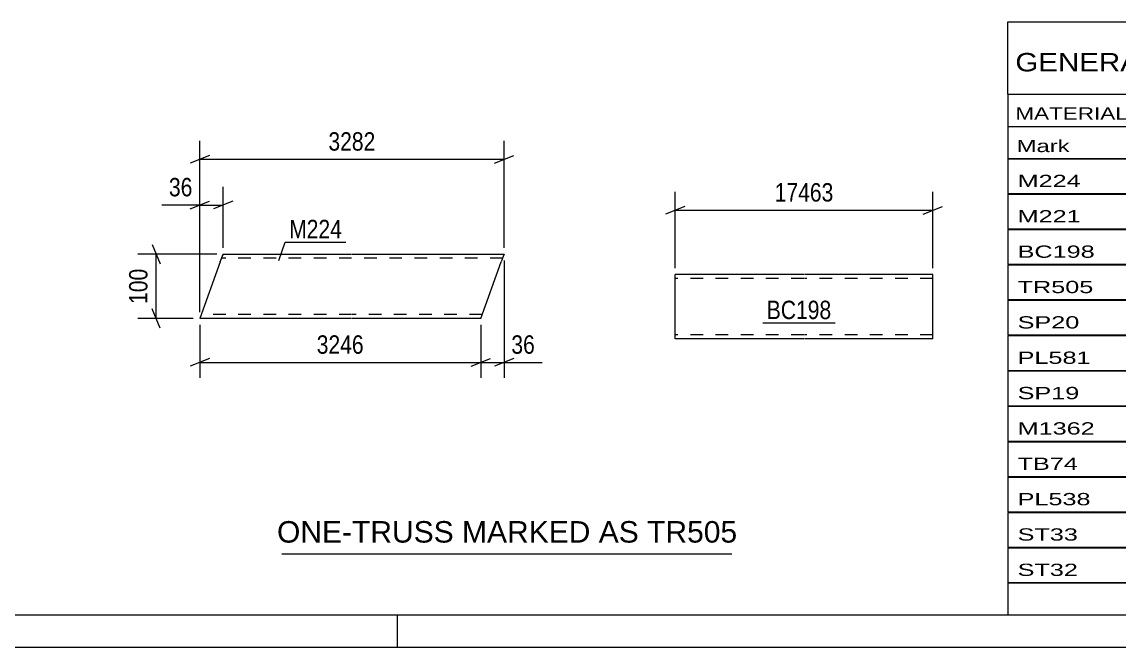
# Model space of a CAD drawing. Header units: millimetres. Extents: x 0 to 841, y 0 to 594.
# Drawn here: x 362.5 to 533.3, y 0 to 97.3 of the extents above; entities that cross this region are included whole.
import ezdxf

# ---------------------------------------------------------------- set-up
doc = ezdxf.new("R2010")
doc.units = ezdxf.units.MM
doc.linetypes.add('DXK_LINE_DOT2', pattern=[3.9198, 1.9599, -1.9599])
doc.styles.add('Arial', font='ARIAL.TTF', dxfattribs={"height": 0.2})
doc.styles.add('Arial Narrow', font='ARIALN.TTF', dxfattribs={"height": 0.2})

# ---------------------------------------------------------------- blocks, each defined once
blk = doc.blocks.new('Unknown-122573795-1133')
at = {"color": 5, "linetype": 'Continuous'}
for p, q in [((5, 5), (836, 5)), ((421, 0), (421, 5)), ((0, 0), (841, 0))]:
    blk.add_line(p, q, dxfattribs=at)
blk = doc.blocks.new('Part-122573795-2665 - 2649')
at = {"color": 2, "linetype": 'Continuous'}
for p, q in [((393.41, 59.92), (390.21, 51.12)), ((393.41, 59.92), (393.85, 61.12)), ((393.85, 61.12), (413.85, 61.12)), ((413.95, 61.12), (437.58, 61.12)), ((433.95, 51.12), (437.15, 59.92)), ((437.46, 60.77), (437.15, 59.92)), ((437.55, 61.03), (437.46, 60.77)), ((437.58, 61.12), (437.55, 61.03)), ((413.85, 51.12), (390.21, 51.12)), ((433.95, 51.12), (413.95, 51.12))]:
    blk.add_line(p, q, dxfattribs=at)
at = {"color": 7, "linetype": 'DXK_LINE_DOT2'}
for p, q in [((413.85, 60.52), (393.63, 60.52)), ((393.81, 61.03), (393.72, 60.77)), ((393.85, 61.12), (393.81, 61.03)), ((437.37, 60.52), (413.95, 60.52)), ((437.58, 61.12), (437.46, 60.77)), ((413.85, 51.72), (390.42, 51.72)), ((434.16, 51.72), (413.95, 51.72))]:
    blk.add_line(p, q, dxfattribs=at)
blk = doc.blocks.new('Part-122573795-2015 - 2009')
at = {"color": 2, "linetype": 'Continuous'}
for p, q in [((484.22, 57.96), (464.22, 57.96)), ((464.22, 49.16), (464.22, 57.96)), ((504.32, 57.96), (484.32, 57.96)), ((504.32, 47.96), (504.32, 57.96)), ((464.22, 48.31), (464.22, 49.16)), ((464.22, 48.05), (464.22, 48.31)), ((464.22, 47.96), (464.22, 48.05)), ((484.22, 47.96), (464.22, 47.96)), ((504.32, 47.96), (484.32, 47.96))]:
    blk.add_line(p, q, dxfattribs=at)
at = {"color": 7, "linetype": 'DXK_LINE_DOT2'}
for p, q in [((484.22, 57.36), (464.22, 57.36)), ((504.32, 57.36), (484.32, 57.36)), ((464.22, 48.6), (464.22, 49.16)), ((464.22, 48.56), (464.22, 48.6)), ((464.22, 48.56), (464.22, 48.6)), ((464.22, 48.31), (464.22, 48.6)), ((484.22, 48.56), (464.22, 48.56)), ((464.22, 47.96), (464.22, 47.96)), ((504.32, 48.56), (484.32, 48.56)), ((504.32, 48.56), (504.32, 48.6))]:
    blk.add_line(p, q, dxfattribs=at)
blk = doc.blocks.new('StraightDimension-122573795-2668 - 2649')
at = {"color": 7, "linetype": 'Continuous'}
for p, q in [((437.58, 60.12), (437.58, 41.88)), ((433.95, 50.12), (433.95, 41.88)), ((432.45, 43.68), (435.45, 44.88)), ((439.08, 44.88), (436.08, 43.68)), ((433.95, 44.28), (437.58, 44.28))]:
    blk.add_line(p, q, dxfattribs=at)
at = {"color": 0}
blk.add_wipeout([(442.97, 45.03), (442.97, 49.23), (438.11, 49.23), (438.11, 45.03)], dxfattribs=at)
at = {"color": 7, "linetype": 'Continuous'}
blk.add_line((437.58, 44.28), (443.49, 44.28), dxfattribs=at)
blk.add_line((437.58, 44.28), (443.49, 44.28), dxfattribs=at)
at = {"color": 3, "style": 'Arial Narrow'}
blk.add_text('36', height=2.863, dxfattribs=at).set_placement((438.71, 45.63))
blk = doc.blocks.new('StraightDimension-122573795-2717 - 2649')
at = {"color": 7, "linetype": 'Continuous'}
for p, q in [((382.83, 62.62), (384.03, 59.62)), ((392.85, 61.12), (380.58, 61.12)), ((383.43, 51.12), (383.43, 61.12)), ((384.03, 49.62), (382.83, 52.62)), ((389.21, 51.12), (380.58, 51.12))]:
    blk.add_line(p, q, dxfattribs=at)
at = {"color": 0}
blk.add_wipeout([(382.68, 59.46), (378.48, 59.46), (378.48, 52.78), (382.68, 52.78)], dxfattribs=at)
at = {"color": 3, "style": 'Arial Narrow'}
blk.add_text('100', height=2.863, rotation=90.0002, dxfattribs=at).set_placement((382.08, 53.38))
blk = doc.blocks.new('StraightDimension-122573795-2693 - 2649')
at = {"color": 7, "linetype": 'Continuous'}
for p, q in [((390.21, 52.12), (390.21, 71.62)), ((393.85, 62.12), (393.85, 71.62)), ((388.71, 68.17), (391.71, 69.37)), ((390.21, 68.77), (393.85, 68.77)), ((395.35, 69.37), (392.35, 68.17))]:
    blk.add_line(p, q, dxfattribs=at)
at = {"color": 0}
blk.add_wipeout([(389.68, 69.52), (389.68, 73.72), (384.82, 73.72), (384.82, 69.52)], dxfattribs=at)
at = {"color": 7, "linetype": 'Continuous'}
blk.add_line((390.21, 68.77), (384.3, 68.77), dxfattribs=at)
blk.add_line((390.21, 68.77), (384.3, 68.77), dxfattribs=at)
at = {"color": 3, "style": 'Arial Narrow'}
blk.add_text('36', height=2.863, dxfattribs=at).set_placement((385.42, 70.12))
blk = doc.blocks.new('StraightDimension-122573795-2680 - 2649')
at = {"color": 7, "linetype": 'Continuous'}
for p, q in [((390.21, 50.12), (390.21, 41.88)), ((433.95, 50.12), (433.95, 41.88)), ((391.71, 44.88), (388.71, 43.68)), ((432.45, 43.68), (435.45, 44.88)), ((390.21, 44.28), (433.95, 44.28))]:
    blk.add_line(p, q, dxfattribs=at)
at = {"color": 0}
blk.add_wipeout([(416.33, 45.03), (416.33, 49.23), (407.82, 49.23), (407.82, 45.03)], dxfattribs=at)
at = {"color": 3, "style": 'Arial Narrow'}
blk.add_text('3246', height=2.863, dxfattribs=at).set_placement((408.42, 45.63))
blk = doc.blocks.new('StraightDimension-122573795-2706 - 2649')
at = {"color": 7, "linetype": 'Continuous'}
for p, q in [((390.21, 52.12), (390.21, 78.73)), ((437.58, 62.12), (437.58, 78.73)), ((391.71, 76.48), (388.71, 75.28)), ((390.21, 75.88), (437.58, 75.88)), ((436.08, 75.28), (439.08, 76.48))]:
    blk.add_line(p, q, dxfattribs=at)
at = {"color": 0}
blk.add_wipeout([(418.15, 76.63), (418.15, 80.83), (409.64, 80.83), (409.64, 76.63)], dxfattribs=at)
at = {"color": 3, "style": 'Arial Narrow'}
blk.add_text('3282', height=2.863, dxfattribs=at).set_placement((410.24, 77.23))
blk = doc.blocks.new('StraightDimension-122573795-2093 - 2009')
at = {"color": 7, "linetype": 'Continuous'}
for p, q in [((464.22, 58.96), (464.22, 70.81)), ((504.32, 58.96), (504.32, 70.81)), ((465.72, 68.56), (462.72, 67.36)), ((502.82, 67.36), (505.82, 68.56)), ((464.22, 67.96), (504.32, 67.96))]:
    blk.add_line(p, q, dxfattribs=at)
at = {"color": 0}
blk.add_wipeout([(489.44, 68.71), (489.44, 72.91), (479.1, 72.91), (479.1, 68.71)], dxfattribs=at)
at = {"color": 3, "style": 'Arial Narrow'}
blk.add_text('17463', height=2.863, dxfattribs=at).set_placement((479.7, 69.31))
blk = doc.blocks.new('Unknown-122573795-12544')
at = {"color": 7, "linetype": 'Continuous'}
for p, q in [((516, 97.25), (676, 97.25)), ((516, 86), (516, 97.25)), ((676, 97.25), (676, 86)), ((516, 86), (676, 86)), ((516, 86), (516, 81)), ((676, 86), (676, 81)), ((516, 81), (676, 81)), ((516, 81), (516, 76)), ((540, 81), (540, 76)), ((575.5, 81), (575.5, 76)), ((601.5, 81), (601.5, 76)), ((614.5, 81), (614.5, 76)), ((632, 81), (632, 76)), ((654, 81), (654, 76)), ((676, 81), (676, 76)), ((516, 76), (676, 76)), ((516, 75.95), (516, 70.55)), ((516, 75.95), (676, 75.95)), ((540, 76), (540, 70.5)), ((575.5, 76), (575.5, 70.5)), ((601.5, 76), (601.5, 70.5)), ((614.5, 76), (614.5, 70.5)), ((632, 76), (632, 70.5)), ((654, 76), (654, 70.5)), ((676, 75.95), (676, 70.55)), ((516, 70.55), (676, 70.55)), ((516, 70.45), (516, 65.05)), ((516, 70.45), (676, 70.45)), ((540, 70.5), (540, 65)), ((575.5, 70.5), (575.5, 65)), ((601.5, 70.5), (601.5, 65)), ((614.5, 70.5), (614.5, 65)), ((632, 70.5), (632, 65)), ((654, 70.5), (654, 65)), ((676, 70.45), (676, 65.05)), ((516, 65.05), (676, 65.05)), ((516, 64.95), (516, 59.55)), ((516, 64.95), (676, 64.95)), ((540, 65), (540, 59.5)), ((575.5, 65), (575.5, 59.5)), ((601.5, 65), (601.5, 59.5)), ((614.5, 65), (614.5, 59.5)), ((632, 65), (632, 59.5)), ((654, 65), (654, 59.5)), ((676, 64.95), (676, 59.55)), ((516, 59.55), (676, 59.55)), ((516, 59.45), (516, 54.05)), ((516, 59.45), (676, 59.45)), ((540, 59.5), (540, 54)), ((575.5, 59.5), (575.5, 54)), ((601.5, 59.5), (601.5, 54)), ((614.5, 59.5), (614.5, 54)), ((632, 59.5), (632, 54)), ((654, 59.5), (654, 54)), ((676, 59.45), (676, 54.05)), ((516, 54.05), (676, 54.05)), ((516, 53.95), (516, 48.55)), ((516, 53.95), (676, 53.95)), ((540, 54), (540, 48.5)), ((575.5, 54), (575.5, 48.5)), ((601.5, 54), (601.5, 48.5)), ((614.5, 54), (614.5, 48.5)), ((632, 54), (632, 48.5)), ((654, 54), (654, 48.5)), ((676, 53.95), (676, 48.55)), ((516, 48.55), (676, 48.55)), ((516, 48.45), (516, 43.05)), ((516, 48.45), (676, 48.45)), ((540, 48.5), (540, 43)), ((575.5, 48.5), (575.5, 43)), ((601.5, 48.5), (601.5, 43)), ((614.5, 48.5), (614.5, 43)), ((632, 48.5), (632, 43)), ((654, 48.5), (654, 43)), ((676, 48.45), (676, 43.05)), ((516, 43.05), (676, 43.05)), ((516, 42.95), (516, 37.55)), ((516, 42.95), (676, 42.95)), ((540, 43), (540, 37.5)), ((575.5, 43), (575.5, 37.5)), ((601.5, 43), (601.5, 37.5)), ((614.5, 43), (614.5, 37.5)), ((632, 43), (632, 37.5)), ((654, 43), (654, 37.5)), ((676, 42.95), (676, 37.55)), ((516, 37.55), (676, 37.55)), ((516, 37.45), (516, 32.05)), ((516, 37.45), (676, 37.45)), ((540, 37.5), (540, 32)), ((575.5, 37.5), (575.5, 32)), ((601.5, 37.5), (601.5, 32)), ((614.5, 37.5), (614.5, 32)), ((632, 37.5), (632, 32)), ((654, 37.5), (654, 32)), ((676, 37.45), (676, 32.05)), ((516, 32.05), (676, 32.05)), ((516, 31.95), (516, 26.55)), ((516, 31.95), (676, 31.95)), ((540, 32), (540, 26.5)), ((575.5, 32), (575.5, 26.5)), ((601.5, 32), (601.5, 26.5)), ((614.5, 32), (614.5, 26.5)), ((632, 32), (632, 26.5)), ((654, 32), (654, 26.5)), ((676, 31.95), (676, 26.55)), ((516, 26.55), (676, 26.55)), ((516, 26.45), (516, 21.05)), ((516, 26.45), (676, 26.45)), ((540, 26.5), (540, 21)), ((575.5, 26.5), (575.5, 21)), ((601.5, 26.5), (601.5, 21)), ((614.5, 26.5), (614.5, 21)), ((632, 26.5), (632, 21)), ((654, 26.5), (654, 21)), ((676, 26.45), (676, 21.05)), ((516, 21.05), (676, 21.05)), ((516, 20.95), (516, 15.55)), ((516, 20.95), (676, 20.95)), ((540, 21), (540, 15.5)), ((575.5, 21), (575.5, 15.5)), ((601.5, 21), (601.5, 15.5)), ((614.5, 21), (614.5, 15.5)), ((632, 21), (632, 15.5)), ((654, 21), (654, 15.5)), ((676, 20.95), (676, 15.55)), ((516, 15.55), (676, 15.55)), ((516, 15.45), (516, 10.05)), ((516, 15.45), (676, 15.45)), ((540, 15.5), (540, 10)), ((575.5, 15.5), (575.5, 10)), ((601.5, 15.5), (601.5, 10)), ((614.5, 15.5), (614.5, 10)), ((632, 15.5), (632, 10)), ((654, 15.5), (654, 10)), ((676, 15.45), (676, 10.05)), ((516, 10.05), (676, 10.05)), ((516, 10), (676, 10)), ((516, 10), (516, 5)), ((632, 10), (632, 5)), ((654, 10), (654, 5)), ((676, 10), (676, 5)), ((516, 5), (676, 5))]:
    blk.add_line(p, q, dxfattribs=at)
at = {"color": 7, "style": 'Arial Narrow'}
for s, height, width, p in [('GENERAL NOTES & WELD DETAILS :', 2.8633, 1.4, (517.15, 89.56)), ('REFER TYP DRAWING TYP-01', 1.9089, 1.6, (600.7, 89.66)), ("MATERIAL LIST FOR ASSEMBLY MK'D", 1.9089, 1.6, (517.15, 82.06)), ('TR505', 1.909, 1.794707, (609.9, 81.97)), ('1', 1.91, 1.794707, (638.08, 82.06)), ('No. Required', 1.9089, 1.6, (647.41, 82.06)), ('Mark', 1.909, 1.7, (517.34, 77)), ('Profile', 1.909, 1.7, (550.41, 77)), ('Material', 1.909, 1.7, (580.54, 77.06)), ('No.', 1.909, 1.7, (605.5, 77.06)), ('Length', 1.909, 1.7, (616, 77.06)), ('Area', 1.909, 1.7, (638.5, 77.06)), ('Weight', 1.909, 1.7, (658, 77.06))]:
    blk.add_text(s, height=height, dxfattribs=dict(at, width=width)).set_placement(p)
at = {"color": 7, "linetype": 'Continuous', "style": 'Arial Narrow'}
for s, height, width, p in [('M224', 1.909, 1.794707, (517.5, 71.56)), ('SHS100*6', 1.909, 1.794707, (542, 71.56)), ('E350', 1.909, 1.794707, (581.74, 71.56)), ('8', 1.91, 1.794707, (605.86, 71.56)), ('3282', 1.909, 1.794707, (618.58, 71.56)), ('1.3', 1.909, 1.794707, (642.32, 71.56)), ('459.8', 1.909, 1.794707, (658.96, 71.56)), ('M221', 1.909, 1.794707, (517.5, 66.06)), ('SHS100*6', 1.909, 1.794707, (542, 66.06)), ('E350', 1.909, 1.794707, (581.74, 66.06)), ('7', 1.91, 1.794707, (605.86, 66.06)), ('3183', 1.909, 1.794707, (618.58, 66.06)), ('1.2', 1.909, 1.794707, (642.32, 66.06)), ('384.8', 1.909, 1.794707, (658.96, 66.06)), ('BC198', 1.909, 1.794707, (517.5, 60.56)), ('SHS100*6', 1.909, 1.794707, (542, 60.56)), ('E350', 1.909, 1.794707, (581.74, 60.56)), ('1', 1.91, 1.794707, (605.86, 60.56)), ('17463', 1.909, 1.794707, (616.4, 60.56)), ('7.0', 1.909, 1.794707, (642.32, 60.56)), ('309.3', 1.909, 1.794707, (658.96, 60.56)), ('TR505', 1.909, 1.794707, (517.5, 55.06)), ('SHS100*6', 1.909, 1.794707, (542, 55.06)), ('E350', 1.909, 1.794707, (581.74, 55.06)), ('1', 1.91, 1.794707, (605.86, 55.06)), ('17463', 1.909, 1.794707, (616.4, 55.06)), ('7.0', 1.909, 1.794707, (642.32, 55.06)), ('309.3', 1.909, 1.794707, (658.96, 55.06)), ('SP20', 1.909, 1.794707, (517.5, 49.56)), ('PL20*380', 1.909, 1.794707, (542, 49.56)), ('E350', 1.909, 1.794707, (581.74, 49.56)), ('6', 1.91, 1.794707, (605.86, 49.56)), ('380', 1.909, 1.794707, (620.77, 49.56)), ('0.3', 1.909, 1.794707, (642.32, 49.56)), ('136.0', 1.909, 1.794707, (658.96, 49.56)), ('PL581', 1.909, 1.794707, (517.5, 44.06)), ('PL12*300', 1.909, 1.794707, (542, 44.06)), ('E350', 1.909, 1.794707, (581.74, 44.06)), ('14', 1.909, 1.794707, (604.76, 44.06)), ('310', 1.909, 1.794707, (620.77, 44.06)), ('0.2', 1.909, 1.794707, (642.32, 44.06)), ('122.6', 1.909, 1.794707, (658.96, 44.06)), ('SP19', 1.909, 1.794707, (517.5, 38.56)), ('PL16*325', 1.909, 1.794707, (542, 38.56)), ('E350', 1.909, 1.794707, (581.74, 38.56)), ('4', 1.91, 1.794707, (605.86, 38.56)), ('325', 1.909, 1.794707, (620.77, 38.56)), ('0.2', 1.909, 1.794707, (642.32, 38.56)), ('53.1', 1.909, 1.794707, (661.14, 38.56)), ('M1362', 1.909, 1.794707, (517.5, 33.06)), ('RHS100*100*6', 1.9089, 1.794707, (542, 33.06)), ('E350', 1.909, 1.794707, (581.74, 33.06)), ('14', 1.909, 1.794707, (604.76, 33.06)), ('196', 1.909, 1.794707, (620.77, 33.06)), ('0.1', 1.909, 1.794707, (642.32, 33.06)), ('48.6', 1.909, 1.794707, (661.14, 33.06)), ('TB74', 1.909, 1.794707, (517.5, 27.56)), ('RHS150*110*6', 1.9089, 1.794707, (542, 27.56)), ('E350', 1.909, 1.794707, (581.74, 27.56)), ('6', 1.91, 1.794707, (605.86, 27.56)), ('200', 1.909, 1.794707, (620.77, 27.56)), ('0.1', 1.909, 1.794707, (642.32, 27.56)), ('28.0', 1.909, 1.794707, (661.14, 27.56)), ('PL538', 1.909, 1.794707, (517.5, 22.06)), ('PL10*150', 1.909, 1.794707, (542, 22.06)), ('E350', 1.909, 1.794707, (581.74, 22.06)), ('6', 1.91, 1.794707, (605.86, 22.06)), ('170', 1.909, 1.794707, (620.77, 22.06)), ('0.1', 1.909, 1.794707, (642.32, 22.06)), ('12.0', 1.909, 1.794707, (661.14, 22.06)), ('ST33', 1.909, 1.794707, (517.5, 16.56)), ('PL8*100', 1.909, 1.794707, (542, 16.56)), ('E350', 1.909, 1.794707, (581.74, 16.56)), ('24', 1.909, 1.794707, (604.76, 16.56)), ('135', 1.909, 1.794707, (620.77, 16.56)), ('0.0', 1.909, 1.794707, (642.32, 16.56)), ('10.0', 1.909, 1.794707, (661.14, 16.56)), ('ST32', 1.909, 1.794707, (517.5, 11.06)), ('PL8*100', 1.909, 1.794707, (542, 11.06)), ('E350', 1.909, 1.794707, (581.74, 11.06)), ('24', 1.909, 1.794707, (604.76, 11.06)), ('121', 1.909, 1.794707, (620.77, 11.06)), ('0.0', 1.909, 1.794707, (642.32, 11.06)), ('8.9', 1.909, 1.794707, (663.33, 11.06)), ('Total', 1.909, 1.7, (618.33, 6.5)), ('41.6', 1.909, 1.794707, (639.64, 6.5)), ('1882.6', 1.909, 1.794707, (656.77, 6.5))]:
    blk.add_text(s, height=height, dxfattribs=dict(at, width=width)).set_placement(p)
blk = doc.blocks.new('Unknown-122573795-12545')
at = {"color": 7, "linetype": 'Continuous'}
blk.add_line((403, 14.5), (473, 14.5), dxfattribs=at)
at = {"color": 7, "style": 'Arial'}
blk.add_text('ONE-TRUSS MARKED AS TR505', height=3.3428, dxfattribs=at).set_placement((402.24, 16.25))
blk = doc.blocks.new('Mark-122573795-2661 - 2649')
at = {"color": 0}
blk.add_wipeout([(412.36, 63.6), (412.36, 66.6), (404.13, 66.6), (404.13, 63.6)], dxfattribs=at)
blk.add_wipeout([(412.36, 63.6), (412.36, 66.6), (404.13, 66.6), (404.13, 63.6)], dxfattribs=at)
at = {"color": 30, "linetype": 'Continuous'}
for p, q in [((402.54, 60.12), (403.53, 63)), ((403.53, 63), (412.96, 63))]:
    blk.add_line(p, q, dxfattribs=at)
at = {"color": 3, "style": 'Arial Narrow'}
blk.add_text('M224', height=2.863, dxfattribs=at).set_placement((404.13, 63.6))
blk = doc.blocks.new('Mark-122573795-2013 - 2009')
at = {"color": 0}
blk.add_wipeout([(488.51, 51.02), (488.51, 54.02), (478.46, 54.02), (478.46, 51.02)], dxfattribs=at)
blk.add_wipeout([(488.51, 51.02), (488.51, 54.02), (478.46, 54.02), (478.46, 51.02)], dxfattribs=at)
at = {"color": 30, "linetype": 'Continuous'}
blk.add_line((477.86, 50.42), (489.11, 50.42), dxfattribs=at)
at = {"color": 3, "style": 'Arial Narrow'}
blk.add_text('BC198', height=2.863, dxfattribs=at).set_placement((478.46, 51.02))

msp = doc.modelspace()

# ---------------------------------------------------------------- block references
for name in ['Unknown-122573795-1133', 'Unknown-122573795-12544', 'Part-122573795-2665 - 2649', 'Part-122573795-2015 - 2009', 'Unknown-122573795-12545']:
    msp.add_blockref(name, (0, 0))

# ---------------------------------------------------------------- next in the draw order: block references
for name in ['StraightDimension-122573795-2093 - 2009', 'StraightDimension-122573795-2717 - 2649', 'StraightDimension-122573795-2668 - 2649', 'Mark-122573795-2013 - 2009']:
    msp.add_blockref(name, (0, 0))

# ---------------------------------------------------------------- next in the draw order: block references
for name in ['StraightDimension-122573795-2693 - 2649', 'StraightDimension-122573795-2680 - 2649']:
    msp.add_blockref(name, (0, 0))

# ---------------------------------------------------------------- next in the draw order: block references
msp.add_blockref('StraightDimension-122573795-2706 - 2649', (0, 0))

# ---------------------------------------------------------------- next in the draw order: block references
msp.add_blockref('Mark-122573795-2661 - 2649', (0, 0))

doc.saveas('drawing.dxf')
